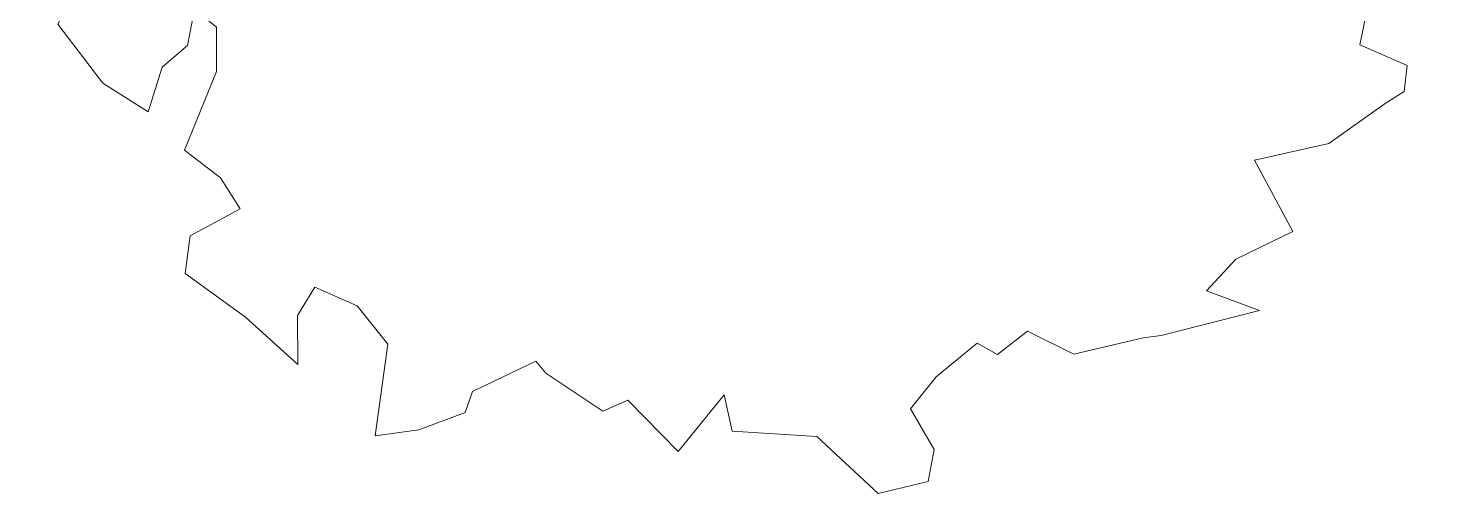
# Model space of a CAD drawing. Extents: x 2080 to 102399, y 2071 to 93424.
# Drawn here: x 84615.4 to 84772.1, y 79259.5 to 79310.7 of the extents above; entities that cross this region are included whole.
import ezdxf

# ---------------------------------------------------------------- set-up
doc = ezdxf.new("R2010")
doc.units = 0
doc.header["$LTSCALE"] = 20
doc.header["$MEASUREMENT"] = 0
doc.layers.add('Mango tree', color=96, linetype='Continuous', lineweight=5)
doc.layers.add('sappotta', color=114, linetype='Continuous', lineweight=5)

# ---------------------------------------------------------------- blocks, each defined once
blk = doc.blocks.new('NEEM')
at = {"layer": 'sappotta', "linetype": 'Continuous'}
for p, q in [((0.1621555200003968, 1.143668736000109), (0.1417881600004876, 1.111901183999635)), ((0.2827906559996336, 1.129819391999263), (0.1621555200003968, 1.143668736000109)), ((0.003133440000510745, 1.132266239999808), (-0.08303616000011971, 1.127377152000008)), ((-0.08303616000011971, 1.127377152000008), (-0.02271744000017861, 1.083389183998861)), ((0.02976768000007723, 1.076871167998888), (0.003133440000510745, 1.132266239999808)), ((0.2671257600004537, 1.123303679999935), (0.2827906559996336, 1.129819391999263)), ((0.3509429760006242, 1.015778303999014), (0.2671257600004537, 1.123303679999935)), ((-0.1911421439999685, 1.098867456000335), (-0.2130739199992604, 1.092349440000362)), ((-0.1770393599990712, 1.048361471999215), (-0.1911421439999685, 1.098867456000335)), ((0.1417881600004876, 1.111901183999635), (0.2162073600002259, 1.071984383999734)), ((-0.2130739199992604, 1.092349440000362), (-0.242058239999551, 1.006818048000241)), ((-0.02271744000017861, 1.083389183998861), (-0.04308480000008785, 1.039401215999987)), ((0.1143705600006797, 1.04266137599916), (0.02976768000007723, 1.076871167998888)), ((0.2162073600002259, 1.071984383999734), (0.1143705600006797, 1.04266137599916)), ((0.4206643200004692, 1.063024127998688), (0.3509429760006242, 1.015778303999014)), ((0.4731494400002703, 1.029627648000314), (0.4206643200004692, 1.063024127998688)), ((-0.3587788799995906, 1.04347468800006), (-0.3955967999995664, 1.015778303999014)), ((-0.3454617599991252, 1.010891520000314), (-0.3399805439994452, 1.038587903999087)), ((-0.04308480000008785, 1.039401215999987), (-0.1770393599990712, 1.048361471999215)), ((0.5005670399996234, 0.981568511999285), (0.4731494400002703, 1.029627648000314)), ((-0.3955967999995664, 1.015778303999014), (-0.3454617599991252, 1.010891520000314)), ((-0.242058239999551, 1.006818048000241), (-0.2303078400000231, 0.9351359999986926)), ((-0.5170176000001447, 0.9628323839997392), (-0.6141542400000617, 0.9009239040005923)), ((0.471582720000697, 0.9416517119998389), (0.5005670399996234, 0.981568511999285)), ((-0.5209343999995326, 0.9449118719994658), (-0.5209343999995326, 0.9449118719994658)), ((-0.4488652799991542, 0.9131420160001653), (-0.5209343999995326, 0.9449118719994658)), ((0.4825497600004383, 0.9082529279985465), (0.471582720000697, 0.9416517119998389)), ((0.5514831360005701, 0.9498009599992656), (0.5812531200003832, 0.9001105919996917)), ((0.6266880000002857, 0.927804672000093), (0.5514831360005701, 0.9498009599992656)), ((-0.2303078400000231, 0.9351359999986926), (-0.3196108799998001, 0.905810687999292)), ((-0.1081036799996582, 0.9221022719993925), (-0.1770393599990712, 0.871598591998918)), ((-0.02741759999980786, 0.9082529279985465), (-0.1081036799996582, 0.9221022719993925)), ((0.6541055999996388, 0.8699719679993905), (0.6266880000002857, 0.927804672000093)), ((-0.6141542400000617, 0.9009239040005923), (-0.5890867199996137, 0.8699719679993905)), ((-0.4935167999997248, 0.8838190079995911), (-0.4488652799991542, 0.9131420160001653)), ((-0.3196108799998001, 0.905810687999292), (-0.415180799999689, 0.8838190079995911)), ((-0.03446783999970648, 0.839017727999817), (-0.02741759999980786, 0.9082529279985465)), ((0.5812531200003832, 0.9001105919996917), (0.4825497600004383, 0.9082529279985465)), ((-0.5890867199996137, 0.8699719679993905), (-0.4935167999997248, 0.8838190079995911)), ((-0.415180799999689, 0.8838190079995911), (-0.4590489599995635, 0.839017727999817)), ((-0.1770393599990712, 0.871598591998918), (-0.1394403839994993, 0.8088767999988704)), ((0.6157209600005444, 0.8064322559989705), (0.6541055999996388, 0.8699719679993905)), ((0.7152076800007308, 0.8601960959986172), (0.6603724800006603, 0.7876984320000702)), ((0.7622092800002065, 0.8439045119985167), (0.7152076800007308, 0.8601960959986172)), ((-0.4590489599995635, 0.839017727999817), (-0.3031603199992787, 0.8373887999996441)), ((-0.3031603199992787, 0.8373887999996441), (-0.3611312639995958, 0.7616309759991964)), ((-0.06736895999983972, 0.7795514879994698), (-0.03446783999970648, 0.839017727999817)), ((0.7825766400001157, 0.778738175999024), (0.7622092800002065, 0.8439045119985167)), ((-0.1394403839994993, 0.8088767999988704), (-0.06736895999983972, 0.7795514879994698)), ((0.6603724800006603, 0.7876984320000702), (0.6157209600005444, 0.8064322559989705)), ((-0.7167743999998493, 0.7893273600002431), (-0.7488921599992864, 0.7738513919998695)), ((-0.6885734399993453, 0.7722201599985965), (-0.7167743999998493, 0.7893273600002431)), ((-0.7488921599992864, 0.7738513919998695), (-0.7825766400001157, 0.7567441920004967)), ((-0.6384383999993588, 0.757559807999769), (-0.6885734399993453, 0.7722201599985965)), ((-0.5334681599993019, 0.7762959359997694), (-0.561671423999087, 0.6989091839991488)), ((-0.4519987199996649, 0.7502261760000692), (-0.5334681599993019, 0.7762959359997694)), ((-0.3611312639995958, 0.7616309759991964), (-0.4519987199996649, 0.7502261760000692)), ((0.7755264000002171, 0.7037959680001222), (0.7825766400001157, 0.778738175999024)), ((-0.7825766400001157, 0.7567441920004967), (-0.8303639039995687, 0.7290501120000954)), ((-0.5984870399997817, 0.6720284159996481), (-0.6384383999993588, 0.757559807999769)), ((-0.8303639039995687, 0.7290501120000954), (-0.8264447999990807, 0.7143874560006225)), ((0.888330240000414, 0.7225320960001227), (0.7755264000002171, 0.7037959680001222)), ((0.923579136000626, 0.6785441279989755), (0.888330240000414, 0.7225320960001227)), ((-0.8264447999990807, 0.7143874560006225), (-0.8178278400000636, 0.6923934719998215)), ((-0.561671423999087, 0.6989091839991488), (-0.5984870399997817, 0.6720284159996481)), ((-0.8178278400000636, 0.6923934719998215), (-0.8499455999999554, 0.6378140159986287)), ((0.9126144000001659, 0.5905704959996001), (0.923579136000626, 0.6785441279989755)), ((-0.8499455999999554, 0.6378140159986287), (-0.8922470399998019, 0.6125644800004011)), ((-0.8922470399998019, 0.6125644800004011), (-0.922798079999211, 0.593830655999227)), ((-0.922798079999211, 0.593830655999227), (-0.8945971200000713, 0.5547294719990532)), ((0.9643161600006351, 0.5408801280000262), (0.9126144000001659, 0.5905704959996001)), ((-0.8945971200000713, 0.5547294719990532), (-0.8679628799991406, 0.5400668159995803)), ((-0.8679628799991406, 0.5400668159995803), (-0.8178278400000636, 0.5172595200001524)), ((0.9337651200003165, 0.5001523199985058), (0.9643161600006351, 0.5408801280000262)), ((-0.8178278400000636, 0.5172595200001524), (-0.7520255999997971, 0.4398727679995318)), ((0.8397619200004556, 0.4749004799996328), (0.9337651200003165, 0.5001523199985058)), ((0.8037273600002663, 0.4146232319990304), (0.8397619200004556, 0.4749004799996328)), ((0.9423820800002431, 0.4708270079991053), (0.9165312000004633, 0.4374305279984583)), ((1.01366784000038, 0.4390594559990859), (0.9423820800002431, 0.4708270079991053)), ((-0.7520255999997971, 0.4398727679995318), (-0.7347939840001345, 0.3942558720004854)), ((0.9165312000004633, 0.4374305279984583), (0.903997440000694, 0.4040340479996303)), ((1.017584639999768, 0.3885557759986114), (1.01366784000038, 0.4390594559990859)), ((0.8601292800003648, 0.3665617920000841), (0.8037273600002663, 0.4146232319990304)), ((0.903997440000694, 0.4040340479996303), (0.9329817600000752, 0.3779665919992112)), ((-0.8695295999996233, 0.389369087999512), (-0.9079165439998178, 0.3722641919985108)), ((-0.8460287999992033, 0.3861135359993568), (-0.8695295999996233, 0.389369087999512)), ((-0.8209612799996648, 0.367375103998711), (-0.8460287999992033, 0.3861135359993568)), ((-0.7347939840001345, 0.3942558720004854), (-0.7567257599994264, 0.3608593919998384)), ((0.929846016000738, 0.3315363839988095), (1.017584639999768, 0.3885557759986114)), ((-0.9603993599994283, 0.3657461759985381), (-0.9940838399993481, 0.3095423999984632)), ((-0.9345484799996484, 0.3453834239990101), (-0.9603993599994283, 0.3657461759985381)), ((-0.9079165439998178, 0.3722641919985108), (-0.9345484799996484, 0.3453834239990101)), ((-0.7880601599999864, 0.3592327679998562), (-0.8209612799996648, 0.367375103998711)), ((-0.7567257599994264, 0.3608593919998384), (-0.7880601599999864, 0.3592327679998562)), ((0.9329817600000752, 0.3779665919992112), (0.8601292800003648, 0.3665617920000841)), ((0.8287948799998048, 0.259036415999617), (0.8875468800006274, 0.3258339839985638)), ((0.8875468800006274, 0.3258339839985638), (0.929846016000738, 0.3315363839988095)), ((-0.9940838399993481, 0.3095423999984632), (-0.9611827199996696, 0.274514687998817)), ((-0.9611827199996696, 0.274514687998817), (-0.9776355839999269, 0.2289000959999612)), ((0.8381951999999728, 0.2622965759987892), (0.8287948799998048, 0.259036415999617)), ((0.9306316800002605, 0.2280844799984152), (0.8381951999999728, 0.2622965759987892)), ((1.025418240000363, 0.259036415999617), (0.961966079999911, 0.2174952959990151)), ((0.9964316160003364, 0.1596579839988408), (1.025418240000363, 0.259036415999617)), ((-0.9776355839999269, 0.2289000959999612), (-1.023070463999375, 0.2077194240005156)), ((0.961966079999911, 0.2174952959990151), (0.9306316800002605, 0.2280844799984152)), ((-1.023070463999375, 0.2077194240005156), (-1.062236159998974, 0.1824652800005424)), ((-1.062236159998974, 0.1824652800005424), (-1.019934720000492, 0.1621025279991954)), ((-1.019934720000492, 0.1621025279991954), (-1.048921344000064, 0.08390476800059332)), ((1.045785600000272, 0.1287060480003674), (0.9964316160003364, 0.1596579839988408)), ((1.109237759999814, 0.1490711040005408), (1.045785600000272, 0.1287060480003674)), ((1.137438720000318, 0.1140433919986208), (1.109237759999814, 0.1490711040005408)), ((1.073984256000585, 0.04887705599867331), (1.137438720000318, 0.1140433919986208)), ((-1.048921344000064, 0.08390476800059332), (-1.016801279999527, 0.05946854399871881)), ((-1.016801279999527, 0.05946854399871881), (-0.9909503999997469, -0.002442240001073515)), ((1.028551680000419, 0.0105914880000455), (1.073984256000585, 0.04887705599867331)), ((0.01958399999966787, 0.04073241599871835), (-0.0094003199992585, 0.02443852800024615)), ((-0.0094003199992585, 0.02443852800024615), (0, 0)), ((0.0140981760005161, 0.01140710399977252), (0.02741760000026261, 0.03095654400021886)), ((0, 0), (0.0140981760005161, 0.01140710399977252)), ((1.073984256000585, -0.04724121600020226), (1.028551680000419, 0.0105914880000455)), ((-0.9909503999997469, -0.002442240001073515), (-1.048135679999177, -0.06190387199967518)), ((-1.048135679999177, -0.06190387199967518), (-1.097487359998922, -0.07738214400114884)), ((1.128821759999937, -0.04724121600020226), (1.073984256000585, -0.04724121600020226)), ((1.099835136000365, -0.1287014400008957), (1.128821759999937, -0.04724121600020226)), ((-1.097487359998922, -0.07738214400114884), (-1.098270719999164, -0.1401062400000228)), ((1.007400960000268, -0.1661690880009701), (1.045785600000272, -0.1140364800003226)), ((1.045785600000272, -0.1140364800003226), (1.099835136000365, -0.1287014400008957)), ((-1.098270719999164, -0.1401062400000228), (-1.044218879999789, -0.1726871040013975)), ((-1.044218879999789, -0.1726871040013975), (-1.006619904000218, -0.1849075199997969)), ((1.016017920001104, -0.2337799680008175), (1.007400960000268, -0.1661690880009701)), ((-1.006619904000218, -0.1849075199997969), (-0.9917337599999883, -0.2435581440004171)), ((-0.9917337599999883, -0.2435581440004171), (-0.936898559999463, -0.1979389440002706)), ((-0.936898559999463, -0.1979389440002706), (-0.9298483199991097, -0.2134172159994705)), ((-0.9298483199991097, -0.2134172159994705), (-0.9024307199993018, -0.3176824320007654)), ((1.110021120000056, -0.2427425280011448), (1.016017920001104, -0.2337799680008175)), ((1.136655360000077, -0.2728811520009913), (1.110021120000056, -0.2427425280011448)), ((1.083386880000489, -0.3062776319998193), (1.136655360000077, -0.2728811520009913)), ((1.004267520000212, -0.3494522880000659), (1.044999936000295, -0.3111667200014381)), ((1.044999936000295, -0.3111667200014381), (1.083386880000489, -0.3062776319998193)), ((-1.024634880000121, -0.3250137599998197), (-1.052054783999665, -0.3779596800013678)), ((-0.952565759999743, -0.3364185600007659), (-1.024634880000121, -0.3250137599998197)), ((-0.9024307199993018, -0.3176824320007654), (-0.952565759999743, -0.3364185600007659)), ((-0.8483788799994727, -0.4113584640008412), (-0.8374118399997315, -0.3551523839996662)), ((-0.8374118399997315, -0.3551523839996662), (-0.802944000000025, -0.3828487680007129)), ((0.9917337599999883, -0.4105451519999406), (1.004267520000212, -0.3494522880000659)), ((-1.052054783999665, -0.3779596800013678), (-0.9815500799995789, -0.4708224000000882)), ((-0.802944000000025, -0.3828487680007129), (-0.802944000000025, -0.4520862720000878)), ((-0.8883302399990498, -0.4455682560001151), (-0.8483788799994727, -0.4113584640008412)), ((1.066152960000181, -0.4431260160008605), (0.9917337599999883, -0.4105451519999406)), ((-0.9102643199994418, -0.5156236799998624), (-0.8883302399990498, -0.4455682560001151)), ((1.061452800000552, -0.4838538240005619), (1.066152960000181, -0.4431260160008605)), ((-0.802944000000025, -0.4520862720000878), (-0.8530813440002021, -0.5759032320011102)), ((-0.9815500799995789, -0.4708224000000882), (-0.9102643199994418, -0.5156236799998624)), ((1.03168512000002, -0.5025922560012077), (1.061452800000552, -0.4838538240005619)), ((0.9431654400004845, -0.5653140480012553), (1.03168512000002, -0.5025922560012077)), ((-0.8530813440002021, -0.5759032320011102), (-0.796677119999913, -0.6190732799996113)), ((0.8264424959997996, -0.5913792000014837), (0.9431654400004845, -0.5653140480012553)), ((0.886763520000386, -0.7037913600011052), (0.8264424959997996, -0.5913792000014837)), ((-0.796677119999913, -0.6190732799996113), (-0.7661260799995944, -0.6679503360001036)), ((-0.7661260799995944, -0.6679503360001036), (-0.8444620800000848, -0.7103093760010779)), ((-0.8444620800000848, -0.7103093760010779), (-0.8522956800002248, -0.7697710079996796)), ((0.7974581760008732, -0.7469637120002517), (0.886763520000386, -0.7037913600011052)), ((0.75124224000092, -0.796651776001454), (0.7974581760008732, -0.7469637120002517)), ((-0.8522956800002248, -0.7697710079996796), (-0.7575114239989489, -0.838197504001073)), ((-0.6760396800000308, -0.835752960001173), (-0.6486220799997682, -0.7909516800013989)), ((-0.6486220799997682, -0.7909516800013989), (-0.5820364799992603, -0.8202746879996994)), ((0.834278400000585, -0.8276083199993991), (0.75124224000092, -0.796651776001454)), ((-0.5820364799992603, -0.8202746879996994), (-0.5342538239992791, -0.8805542400009472)), ((-0.7575114239989489, -0.838197504001073), (-0.6752563199997894, -0.9123240960002477)), ((-0.6752563199997894, -0.9123240960002477), (-0.6760396800000308, -0.835752960001173)), ((0.6799564800003282, -0.8667048960001011), (0.834278400000585, -0.8276083199993991)), ((0.4230144000007385, -0.8968458240010477), (0.4700160000002143, -0.8601891840007738)), ((0.4700160000002143, -0.8601891840007738), (0.5428684799999246, -0.8960302080013207)), ((0.5428684799999246, -0.8960302080013207), (0.651753216000543, -0.8707806720012741)), ((0.651753216000543, -0.8707806720012741), (0.6799564800003282, -0.8667048960001011)), ((-0.5342538239992791, -0.8805542400009472), (-0.5538355199992111, -1.024733952001043)), ((0.3266588160004176, -0.931873536000694), (0.3908966400003919, -0.8789276160014197)), ((0.3908966400003919, -0.8789276160014197), (0.4230144000007385, -0.8968458240010477)), ((-0.4010803199994371, -0.9546808320001219), (-0.3015936000001602, -0.9074350080004479)), ((-0.3015936000001602, -0.9074350080004479), (-0.2859263999998802, -0.9261711360004483)), ((-0.2859263999998802, -0.9261711360004483), (-0.1966233600001033, -0.9856350719996954)), ((0.2867097600001216, -0.9823772160011686), (0.3266588160004176, -0.931873536000694)), ((-0.4128330240000651, -0.9880796159995953), (-0.4010803199994371, -0.9546808320001219)), ((-0.07833600000003571, -1.049170176000644), (-0.006266880000111996, -0.9603832320008223)), ((-0.006266880000111996, -0.9603832320008223), (0.006264575999921362, -1.017402624000169)), ((-0.1966233600001033, -0.9856350719996954), (-0.1574576639991392, -0.9685301760009679)), ((-0.1574576639991392, -0.9685301760009679), (-0.07833600000003571, -1.049170176000644)), ((0.3235276800005522, -1.045914624000943), (0.2867097600001216, -0.9823772160011686)), ((-0.4856855039993206, -1.014960384000915), (-0.4128330240000651, -0.9880796159995953)), ((-0.5538355199992111, -1.024733952001043), (-0.4856855039993206, -1.014960384000915)), ((0.006264575999921362, -1.017402624000169), (0.1394380800002182, -1.025549568000315)), ((0.1394380800002182, -1.025549568000315), (0.2357890560001579, -1.115152128000318)), ((0.3141273600003842, -1.096416000000318), (0.3235276800005522, -1.045914624000943)), ((0.2357890560001579, -1.115152128000318), (0.3141273600003842, -1.096416000000318))]:
    blk.add_line(p, q, dxfattribs=at)

msp = doc.modelspace()

# ---------------------------------------------------------------- block references
at = {"layer": 'Mango tree', "linetype": 'Continuous', "xscale": 70.10088317724876, "yscale": 70.10088317724876, "zscale": 70.10088317724876}
msp.add_blockref('NEEM', (84692.39096474009, 79337.65832126362), dxfattribs=at)

doc.saveas('drawing.dxf')
